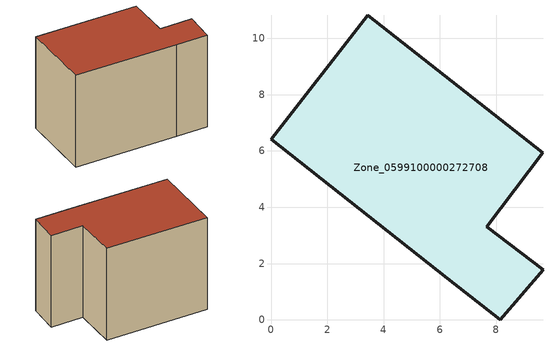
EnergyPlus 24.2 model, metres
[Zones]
Zone_0599100000272708
 floor ground (C_G): 3.43,10.82 9.66,5.93 7.66,3.31 9.67,1.79 8.16,0 6.26,1.47 0,6.42 z3.11
 wall outside (C_F): 9.66,5.93 3.43,10.82 0,6.42 6.26,1.47 8.16,0 9.67,1.79 7.66,3.31 9.66,5.93 z3.11:10.66
 roof outside (C_R): 6.26,1.47 8.16,0 9.67,1.79 7.66,3.31 9.66,5.93 3.43,10.82 0,6.42 z10.66
[BUILDING]
Pand.0599100000272708: North Axis=0; Terrain=City; Loads Convergence Tolerance Value=0.04; Temperature Convergence Tolerance Value=0.4; Solar Distribution=FullExterior; Maximum Number of Warmup Days=25; Minimum Number of Warmup Days=1
[Site:Location]
Rotterdam.The.Hague.AP_ZH_NLD Design_Conditions: Latitude=51.96; Longitude=4.45; Time Zone=1; Elevation=-4.5
[SITE:GROUNDTEMPERATURE:BUILDINGSURFACE]
18, 18, 18, 18, 18, 18, 18, 18, 18, 18, 18, 18
[MATERIAL] Thermal Absorptance=0.9; Solar Absorptance=0.7; Visible Absorptance=0.7
Name | Roughness | Thickness | Conductivity | Density | Specific Heat
G.TI.1946-1964 | MediumSmooth | 0.15 | 1 | 540 | 1210
F.TI.1946-1964 | Rough | 0.3 | 0.857143 | 1920 | 840
R.TI.1946-1964 | MediumRough | 0.2 | 0.277778 | 1500 | 1000
[CONSTRUCTION]
C_G: G.TI.1946-1964
C_F: F.TI.1946-1964
C_R: R.TI.1946-1964
[ZONE]
Zone_0599100000272708: Type=1; Multiplier=1; Ceiling Height=Autocalculate; Volume=Autocalculate; Floor Area=autocalculate; Part of Total Floor Area=Yes
[ZONEINFILTRATION:DESIGNFLOWRATE]
Infil_Zone_0599100000272708: Zone or ZoneList or Space or SpaceList=Zone_0599100000272708; Schedule=AlwaysOn; Design Flow Rate Calculation Method=Flow/Area; Flow Rate per Floor Area=0.003; Constant Term Coefficient=1; Temperature Term Coefficient=0; Velocity Term Coefficient=0; Velocity Squared Term Coefficient=0
[HVACTEMPLATE:ZONE:IDEALLOADSAIRSYSTEM]
Zone_0599100000272708: Maximum Heating Supply Air Temperature=50; Minimum Cooling Supply Air Temperature=13; Maximum Heating Supply Air Humidity Ratio=0.0156; Minimum Cooling Supply Air Humidity Ratio=0.0077; Heating Limit=NoLimit; Cooling Limit=NoLimit; Dehumidification Control Type=ConstantSensibleHeatRatio; Cooling Sensible Heat Ratio=0.7; Dehumidification Setpoint=60; Humidification Control Type=None; Humidification Setpoint=30; Outdoor Air Method=None; Outdoor Air Flow Rate per Person=0.00944; Outdoor Air Flow Rate per Zone Floor Area=0; Outdoor Air Flow Rate per Zone=0; Demand Controlled Ventilation Type=None; Outdoor Air Economizer Type=NoEconomizer; Heat Recovery Type=None; Sensible Heat Recovery Effectiveness=0.7; Latent Heat Recovery Effectiveness=0.65
[ZONECONTROL:THERMOSTAT]
ThermostatControl_Zone_0599100000272708: Zone or ZoneList=Zone_0599100000272708; Control Type Schedule=DualSetpointControlType; Control 1=Thermostat_Zone_0599100000272708; Temperature Difference Between Cutout And Setpoint=0
[THERMOSTATSETPOINT:DUALSETPOINT]
Thermostat_Zone_0599100000272708: Heating Setpoint Temperature Schedule=HeatingSetpoint_Zone_0599100000272708; Cooling Setpoint Temperature Schedule=CoolingSetpoint_Zone_0599100000272708
[SCHEDULE:COMPACT]
HeatingSetpoint_Zone_0599100000272708: Through: 12/31, For: AllDays, Until: 24:00, 21
CoolingSetpoint_Zone_0599100000272708: Through: 12/31, For: AllDays, Until: 24:00, 24
DualSetpointControlType: Through: 12/31, For: AllDays, Until: 24:00, 4
AlwaysOn: Through: 12/31, For: AllDays, Until: 24:00, 1
